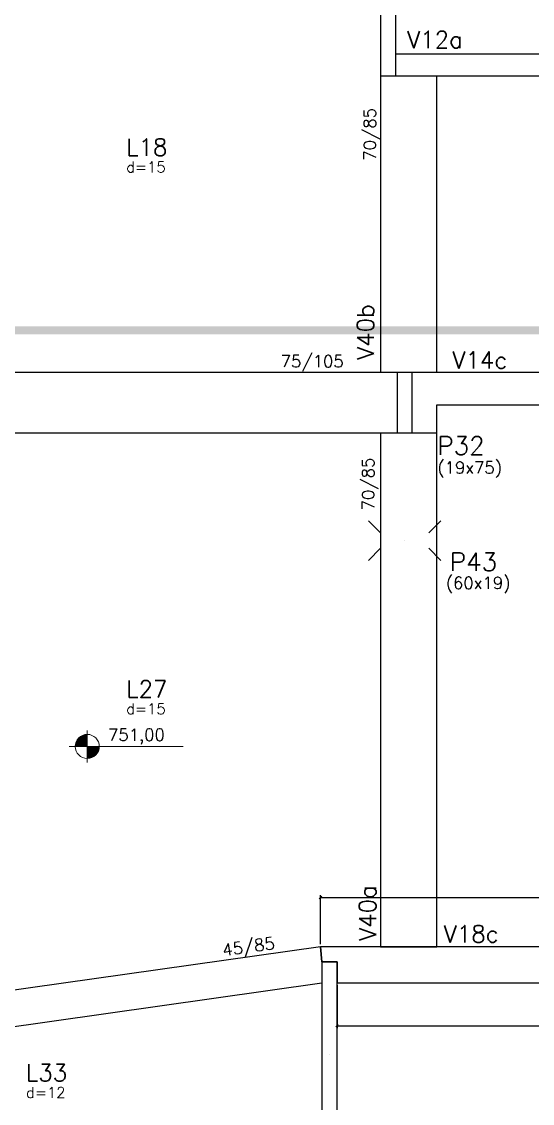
# Model space of a CAD drawing. Extents: x -40810 to 33675, y -2018 to 21213.
# Drawn here: x 15600 to 16236, y 1338 to 2684 of the extents above; entities that cross this region are included whole.
import ezdxf

# ---------------------------------------------------------------- set-up
doc = ezdxf.new("R2010")
doc.units = 0
doc.layers.get('0').update_dxf_attribs({"color": 1, "lineweight": 9})
for name, color, linetype in [('1', 5, 'Continuous'), ('10', 7, 'Continuous'), ('11', 22, 'Continuous'), ('12', 3, 'Continuous'), ('13', 7, 'Continuous'), ('242', 3, 'Continuous'), ('26', 1, 'Continuous'), ('27', 10, 'Continuous'), ('3', 2, 'Continuous'), ('4', 2, 'Continuous'), ('6', 6, 'Continuous'), ('8', 5, 'Continuous'), ('9', 3, 'Continuous'), ('STEPHANIE', 6, 'Continuous')]:
    doc.layers.add(name, color=color, linetype=linetype)
doc.styles.add('Romans', font='romans.shx', dxfattribs={"height": 12})
doc.styles.get("Standard").update_dxf_attribs({"font": 'romans.shx', "width": 0.8})
doc.dimstyles.new('PAINEL', dxfattribs={"dimtxt": 10, "dimasz": 3, "dimexe": 3, "dimexo": 3, "dimgap": 3, "dimtad": 3, "dimdec": 1, "dimzin": 12, "dimdsep": 46, "dimtxsty": 'Romans', "dimblk1": 'OBLIQUE', "dimblk2": 'OBLIQUE', "dimsah": 1, "dimcen": 0.9, "dimclrd": 16, "dimclre": 16, "dimclrt": 240, "dimadec": 1, "dimazin": 3, "dimtfac": 1, "dimtdec": 1, "dimtmove": 0, "dimatfit": 3, "dimldrblk": 'OBLIQUE', "dimfxl": 1, "dimtolj": 1, "dimtzin": 12, "dimlwd": -1, "dimlwe": -1, "dimarcsym": 1})

# ---------------------------------------------------------------- blocks, each defined once
blk = doc.blocks.new('_Oblique')
at = {"color": 0, "linetype": 'ByBlock', "lineweight": -2}
blk.add_line((-0.5, -0.5), (0.5, 0.5), dxfattribs=at)
blk = doc.blocks.new('*D4115')
at = {"layer": 'Defpoints', "color": 0, "linetype": 'Continuous', "transparency": 16777216}
for p in [(15992.9, 1488.2), (16777.9, 1488.2), (16777.9, 1435)]:
    blk.add_point(p, dxfattribs=at)
at = {"layer": 'STEPHANIE', "color": 16, "transparency": 16777216}
for p, q in [((15992.9, 1485.2), (15992.9, 1432)), ((16777.9, 1485.2), (16777.9, 1432)), ((15992.9, 1435), (16777.9, 1435))]:
    blk.add_line(p, q, dxfattribs=at)
at = {"layer": 'STEPHANIE', "color": 16, "linetype": 'Continuous', "transparency": 16777216, "xscale": 3, "yscale": 3, "zscale": 3, "rotation": 180}
blk.add_blockref('_Oblique', (15992.9, 1435), dxfattribs=at)
at = {"layer": 'STEPHANIE', "color": 16, "linetype": 'Continuous', "transparency": 16777216, "xscale": 3, "yscale": 3, "zscale": 3}
blk.add_blockref('_Oblique', (16777.9, 1435), dxfattribs=at)
at = {"layer": 'STEPHANIE', "color": 240, "linetype": 'Continuous', "transparency": 16777216, "insert": (16385.4, 1444), "char_height": 12, "attachment_point": 5, "style": 'Romans'}
blk.add_mtext('\\A1;785', dxfattribs=at)
blk = doc.blocks.new('*D4116')
at = {"layer": 'Defpoints', "color": 0, "linetype": 'Continuous', "transparency": 16777216}
for p in [(16802.9, 1594.4), (15972.2, 1533.2), (16802.9, 1533.2)]:
    blk.add_point(p, dxfattribs=at)
at = {"layer": 'STEPHANIE', "color": 16, "transparency": 16777216}
for p, q in [((15972.2, 1536.2), (15972.2, 1597.4)), ((15972.2, 1594.4), (16802.9, 1594.4)), ((16802.9, 1536.2), (16802.9, 1597.4))]:
    blk.add_line(p, q, dxfattribs=at)
at = {"layer": 'STEPHANIE', "color": 16, "linetype": 'Continuous', "transparency": 16777216, "xscale": 3, "yscale": 3, "zscale": 3, "rotation": 180}
blk.add_blockref('_Oblique', (15972.2, 1594.4), dxfattribs=at)
at = {"layer": 'STEPHANIE', "color": 16, "linetype": 'Continuous', "transparency": 16777216, "xscale": 3, "yscale": 3, "zscale": 3}
blk.add_blockref('_Oblique', (16802.9, 1594.4), dxfattribs=at)
at = {"layer": 'STEPHANIE', "color": 240, "linetype": 'Continuous', "transparency": 16777216, "insert": (16387.6, 1603.4), "char_height": 12, "attachment_point": 5, "style": 'Romans'}
blk.add_mtext('\\A1;830.7', dxfattribs=at)

msp = doc.modelspace()

# ---------------------------------------------------------------- linework, layer by layer
for p, q in [((15681.937, 1797.238), (15681.937, 1802.238)), ((15681.937, 1802.238), (15681.937, 1762.238)), ((15659.437, 1782.238), (15801.346, 1782.238))]:
    msp.add_line(p, q)
msp.add_circle((15681.937, 1782.238), 15)
at = {"layer": '1'}
for p, q in [((15972.209, 1533.191), (15430.927, 1456.492)), ((15973.927, 1487.985), (15260.427, 1386.883))]:
    msp.add_line(p, q, dxfattribs=at)
for points in [[(16478.927, 2643.191), (16065.927, 2643.191)], [(16046.927, 2616.191), (16046.927, 2247.191)], [(16065.927, 2616.191), (16458.927, 2616.191)], [(16116.927, 2247.191), (16116.927, 2616.191)], [(16116.927, 2247.191), (15405.427, 2247.191)], [(16498.927, 2247.191), (16116.927, 2247.191)], [(16116.927, 2207.191), (16498.927, 2207.191)], [(16116.927, 1533.191), (16116.927, 2207.191)], [(15386.427, 2172.191), (16116.927, 2172.191)], [(16046.927, 2172.191), (16046.927, 1533.191)], [(15983.427, 1533.191), (15972.209, 1533.191)], [(16046.927, 1533.191), (15983.427, 1533.191)], [(16458.927, 1533.191), (16116.927, 1533.191)], [(15983.427, 1514.191), (15983.427, 1514.191)], [(15992.927, 1488.191), (16076.927, 1488.191)], [(16076.927, 1488.191), (16478.927, 1488.191)]]:
    msp.add_lwpolyline(points, dxfattribs=at)
at = {"layer": '242'}
for p, q in [((16076.927, 2038.191), (16076.927, 2038.191)), ((15983.427, 1399.691), (15983.427, 1399.691))]:
    msp.add_line(p, q, dxfattribs=at)
at = {"layer": '27'}
for points in [[(15681.937, 1782.238), (15669.084, 1789.97), (15668.509, 1788.922)], [(15681.937, 1782.238), (15669.724, 1790.946), (15669.084, 1789.97)], [(15681.937, 1782.238), (15670.916, 1792.413), (15669.724, 1790.946)], [(15681.937, 1782.238), (15671.735, 1793.234), (15670.916, 1792.413)], [(15681.937, 1782.238), (15672.301, 1793.733), (15671.735, 1793.234)], [(15681.937, 1782.238), (15672.981, 1794.271), (15672.301, 1793.733)], [(15681.937, 1782.238), (15673.572, 1794.689), (15672.981, 1794.271)], [(15681.937, 1782.238), (15674.349, 1795.177), (15673.572, 1794.689)], [(15681.937, 1782.238), (15675.029, 1795.552), (15674.349, 1795.177)], [(15681.937, 1782.238), (15675.928, 1795.982), (15675.029, 1795.552)], [(15681.937, 1782.238), (15676.423, 1796.187), (15675.928, 1795.982)], [(15681.937, 1782.238), (15677.518, 1796.572), (15676.423, 1796.187)], [(15681.937, 1782.238), (15678.892, 1796.925), (15677.518, 1796.572)], [(15681.937, 1782.238), (15680.077, 1797.122), (15678.892, 1796.925)], [(15681.937, 1782.238), (15681.937, 1797.238), (15680.077, 1797.122)], [(15681.937, 1782.238), (15666.966, 1783.172), (15666.937, 1782.238)], [(15681.937, 1782.238), (15666.937, 1782.238), (15681.937, 1782.238)], [(15681.937, 1782.238), (15666.972, 1783.264), (15666.966, 1783.172)], [(15681.937, 1782.238), (15667.104, 1784.472), (15666.972, 1783.264)], [(15681.937, 1782.238), (15667.234, 1785.209), (15667.104, 1784.472)], [(15681.937, 1782.238), (15667.457, 1786.153), (15667.234, 1785.209)], [(15681.937, 1782.238), (15667.895, 1787.512), (15667.457, 1786.153)], [(15681.937, 1782.238), (15668.509, 1788.922), (15667.895, 1787.512)], [(15681.937, 1782.238), (15696.937, 1782.238), (15696.821, 1780.378)], [(15681.937, 1782.238), (15696.821, 1780.378), (15696.625, 1779.193)], [(15681.937, 1782.238), (15696.625, 1779.193), (15696.271, 1777.819)], [(15681.937, 1782.238), (15696.271, 1777.819), (15695.887, 1776.724)], [(15681.937, 1782.238), (15695.887, 1776.724), (15695.681, 1776.229)], [(15681.937, 1782.238), (15695.681, 1776.229), (15695.252, 1775.33)], [(15681.937, 1782.238), (15695.252, 1775.33), (15694.876, 1774.649)], [(15681.937, 1782.238), (15694.876, 1774.649), (15694.388, 1773.873)], [(15681.937, 1782.238), (15694.388, 1773.873), (15693.97, 1773.282)], [(15681.937, 1782.238), (15693.97, 1773.282), (15693.432, 1772.601)], [(15681.937, 1782.238), (15693.432, 1772.601), (15692.934, 1772.036)], [(15681.937, 1782.238), (15692.934, 1772.036), (15692.112, 1771.216)], [(15681.937, 1782.238), (15692.112, 1771.216), (15690.646, 1770.025)], [(15681.937, 1782.238), (15690.646, 1770.025), (15689.669, 1769.384)], [(15681.937, 1782.238), (15689.669, 1769.384), (15688.621, 1768.809)], [(15681.937, 1782.238), (15688.621, 1768.809), (15687.212, 1768.196)], [(15681.937, 1782.238), (15687.212, 1768.196), (15685.852, 1767.758)], [(15681.937, 1782.238), (15685.852, 1767.758), (15684.908, 1767.535)], [(15681.937, 1782.238), (15684.908, 1767.535), (15684.171, 1767.405)], [(15681.937, 1782.238), (15684.171, 1767.405), (15682.963, 1767.273)], [(15681.937, 1782.238), (15682.963, 1767.273), (15682.871, 1767.267)], [(15681.937, 1782.238), (15682.871, 1767.267), (15681.937, 1767.238)], [(15681.937, 1782.238), (15681.937, 1767.238), (15681.937, 1782.238)]]:
    msp.add_solid(points, dxfattribs=at)
at = {"layer": '3'}
for points in [[(16046.927, 2616.191), (16065.927, 2616.191), (16065.927, 2782.191), (16046.927, 2782.191), (16046.927, 2616.191)], [(15973.927, 1285.191), (15992.927, 1285.191), (15992.927, 1514.191), (15973.927, 1514.191), (15973.927, 1285.191)]]:
    msp.add_lwpolyline(points, dxfattribs=at)
at = {"layer": '4'}
msp.add_lwpolyline([(16067.427, 2172.191), (16086.427, 2172.191), (16086.427, 2247.191), (16067.427, 2247.191), (16067.427, 2172.191)], dxfattribs=at)
at = {"layer": '6'}
for p, q in [((16046.927, 2047.691), (16031.927, 2062.691)), ((16106.927, 2047.691), (16121.927, 2062.691)), ((16046.927, 2028.691), (16031.927, 2013.691)), ((16106.927, 2028.691), (16121.927, 2013.691))]:
    msp.add_line(p, q, dxfattribs=at)
at = {"layer": 'STEPHANIE', "linetype": 'Continuous'}
for p, q in [((15973.927, 1514.191), (15972.209, 1533.191)), ((16046.927, 1533.191), (16116.927, 1533.191))]:
    msp.add_line(p, q, dxfattribs=at)
at = {"layer": 'STEPHANIE', "linetype": 'Continuous', "const_width": 10}
msp.add_lwpolyline([(14432.277, 2299.703), (17152.953, 2299.703), (17152.953, 1933.428), (17696.019, 1933.428), (17696.019, 2244.577), (18688.36, 2244.577)], dxfattribs=at)
at = {"layer": 'STEPHANIE', "linetype": 'Continuous'}
msp.add_lwpolyline([(16802.927, 1514.191), (16802.927, 1533.191), (16601.927, 1533.191), (16458.927, 1533.191), (16116.927, 1533.191), (16046.927, 1533.191), (15983.427, 1533.191), (15972.209, 1533.191), (15973.927, 1514.191), (15992.927, 1514.191), (15992.927, 1488.191), (16076.927, 1488.191), (16478.927, 1488.191), (16564.927, 1488.191), (16777.927, 1488.191), (16777.927, 1494.191), (16802.927, 1494.191)], close=True, dxfattribs=at)

# ---------------------------------------------------------------- texts
at = {"layer": '10'}
for s, p in [('L18', (15730.466, 2516.937)), ('L27', (15730.466, 1843.233)), ('L33', (15605.716, 1365.963))]:
    msp.add_text(s, height=21, dxfattribs=at).set_placement(p)
at = {"layer": '11'}
for s, rotation, p in [('70/85', 90, (16041.119, 2510.712)), ('70/85', 90, (16039.013, 2075.862)), ('45/85', 8.065, (15851.182, 1521.359))]:
    msp.add_text(s, height=15, rotation=rotation, dxfattribs=at).set_placement(p)
msp.add_text('75/105', height=15, dxfattribs=at).set_placement((15922.649, 2253.718))
at = {"layer": '12'}
for s, p in [('(19x75)', (16117.677, 2121.566)), ('(60x19)', (16128.177, 1978.066))]:
    msp.add_text(s, height=15, dxfattribs=at).set_placement(p)
at = {"layer": '13'}
for s, p in [('d=15', (15730.466, 2496.042)), ('d=15', (15730.466, 1822.338)), ('d=12', (15605.716, 1345.068))]:
    msp.add_text(s, height=13.5, dxfattribs=at).set_placement(p)
at = {"layer": '26'}
msp.add_text('751,00', height=15, dxfattribs=at).set_placement((15707.774, 1789.267))
at = {"layer": '8'}
for s, p in [('V12a', (16080.105, 2650.777)), ('V14c', (16136.367, 2252.235)), ('V18c', (16125.576, 1538.624))]:
    msp.add_text(s, height=21, dxfattribs=at).set_placement(p)
for s, p in [('V40b', (16038.753, 2262.977)), ('V40a', (16041.292, 1540.457))]:
    msp.add_text(s, height=21, rotation=90, dxfattribs=at).set_placement(p)
at = {"layer": '9'}
for s, p in [('P32', (16117.677, 2145.066)), ('P43', (16133.177, 2000.566))]:
    msp.add_text(s, height=22.5, dxfattribs=at).set_placement(p)

# ---------------------------------------------------------------- dimensions: what is measured, and where the dimension line sits
at = {"layer": 'STEPHANIE', "linetype": 'Continuous'}
for base, p1, p2, picture, middle in [((16802.927, 1594.449), (15972.209, 1533.191), (16802.927, 1533.191), '*D4116', (16387.568, 1603.449)), ((16777.927, 1435.045), (15992.927, 1488.191), (16777.927, 1488.191), '*D4115', (16385.427, 1444.045))]:
    dim = msp.add_linear_dim(base=base, p1=p1, p2=p2, dimstyle='PAINEL', dxfattribs=at)
    dim.commit()
    dim.dimension.update_dxf_attribs({"geometry": picture, "text_midpoint": middle})

doc.saveas('drawing.dxf')
